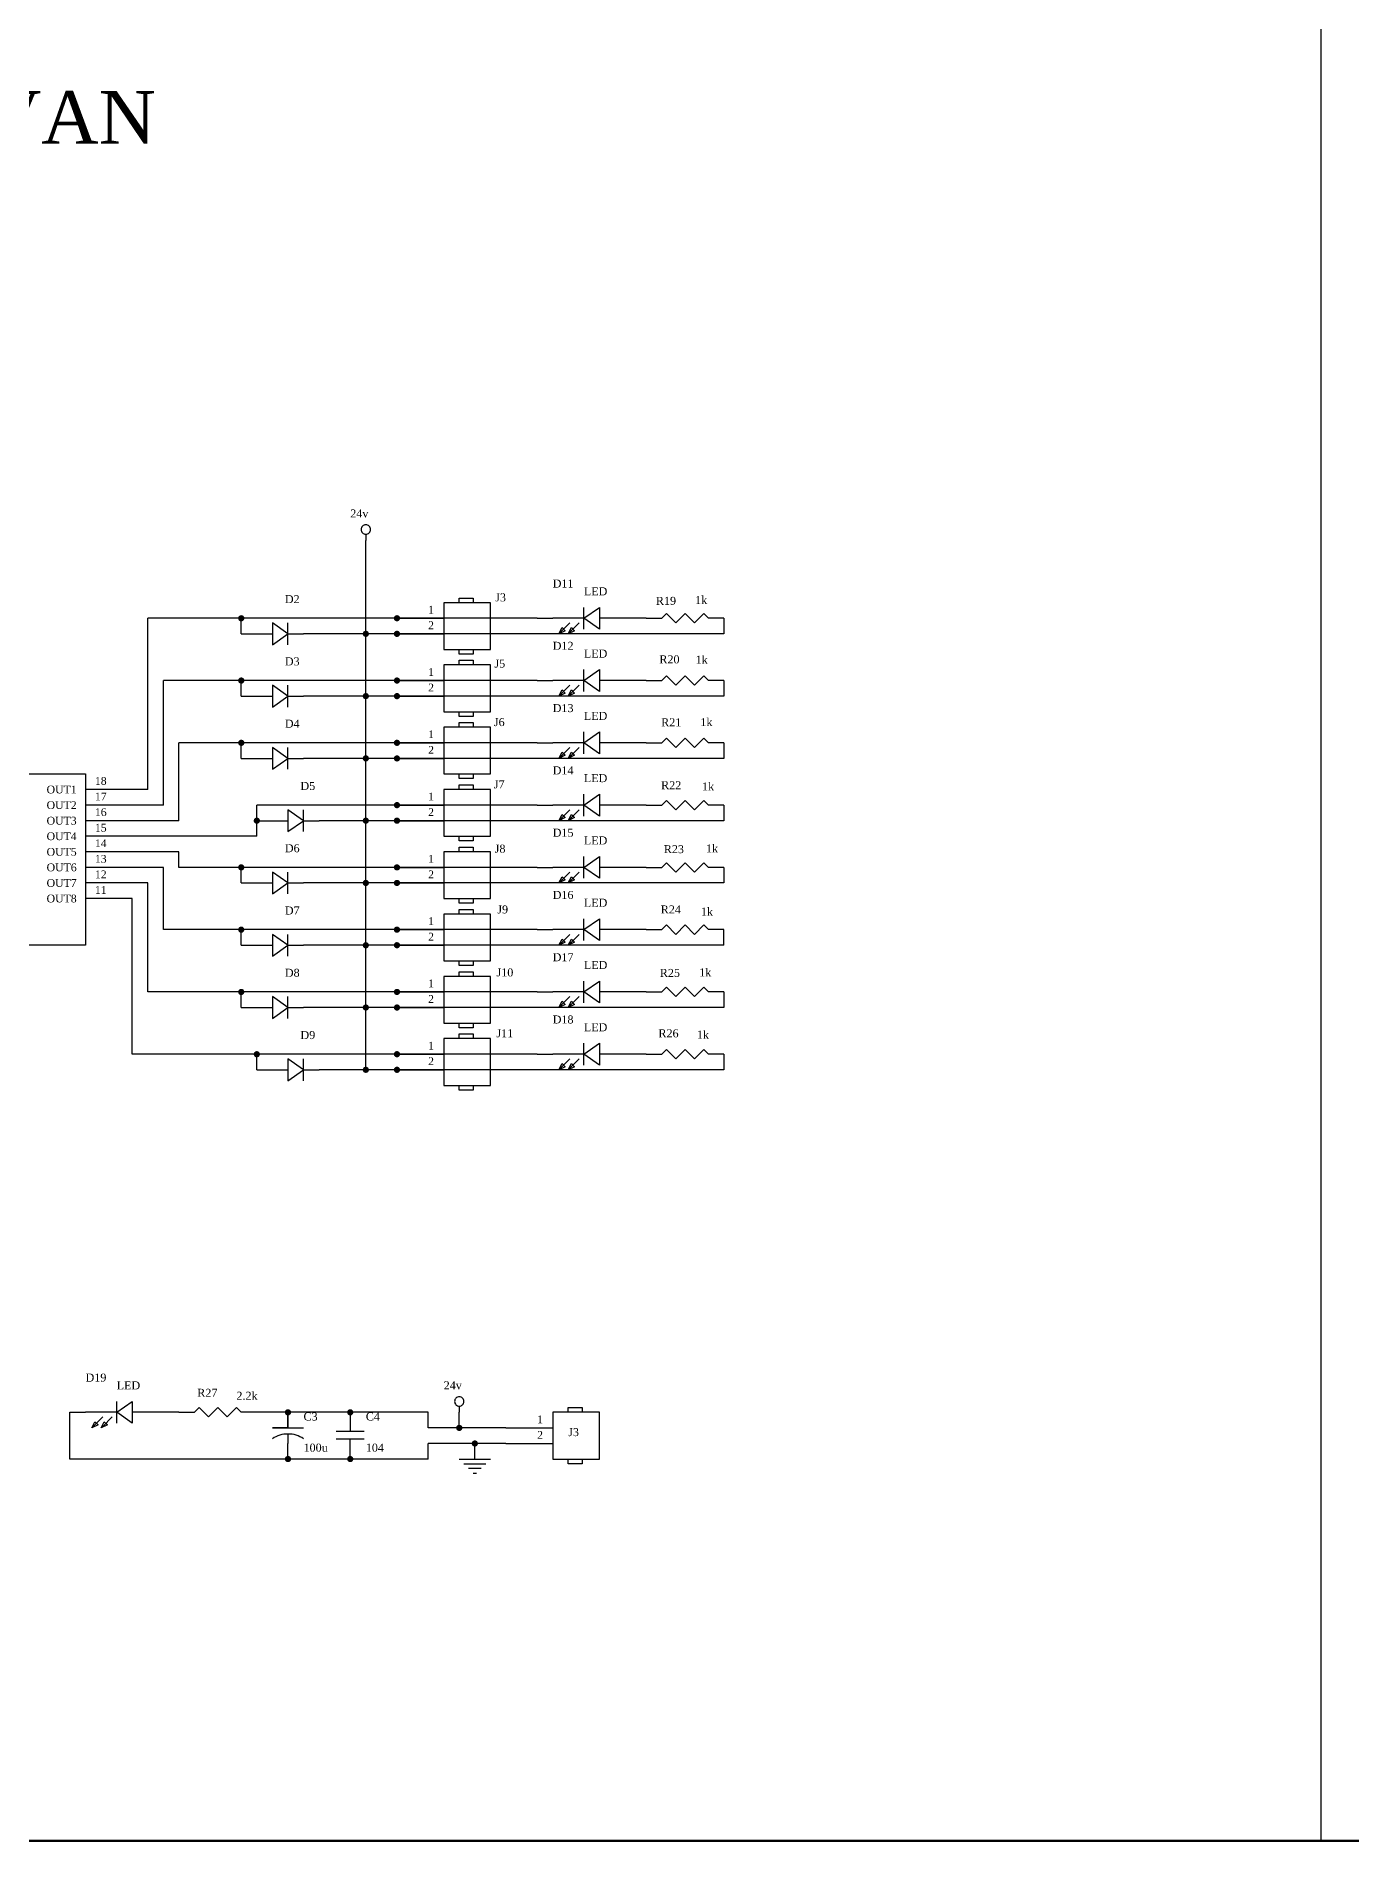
# Model space of a CAD drawing. Header units: millimetres. Extents: x -250 to 3947, y -1468 to 870.
# Drawn here: x 1365.7 to 1666.2, y -1466.3 to -1054.1 of the extents above; entities that cross this region are included whole.
import ezdxf

# ---------------------------------------------------------------- set-up
doc = ezdxf.new("R2010")
doc.units = ezdxf.units.MM
for name, color, linetype in [('DUONG BAO', 80, 'Continuous'), ('PARTS', 7, 'Continuous'), ('PARTTEXT', 7, 'Continuous'), ('WIRE', 7, 'Continuous')]:
    doc.layers.add(name, color=color, linetype=linetype)
doc.layers.add('net dam', color=7, linetype='Continuous', lineweight=35)
doc.styles.add('Manh', font='times_0.ttf')
doc.styles.get("Standard").update_dxf_attribs({"font": 'times_0.ttf'})

msp = doc.modelspace()

# ---------------------------------------------------------------- linework, layer by layer
at = {"lineweight": 30}
msp.add_line((1659.0699, -625.3459), (1659.0699, -1466.3459), dxfattribs=at)
at = {"layer": 'net dam', "color": 7, "lineweight": 60}
msp.add_lwpolyline([(1064.5699, -1466.3459), (1064.5699, -625.3459), (2253.5699, -625.3459), (2253.5699, -1466.3459), (1064.5699, -1466.3459)], close=True, dxfattribs=at)
at = {"layer": 'PARTS'}
for p, q in [((1448.1223, -1187.1066), (1458.7903, -1187.1066)), ((1480.1263, -1187.1066), (1483.6823, -1187.1066)), ((1501.4623, -1187.1066), (1497.9063, -1187.1066)), ((1505.0183, -1187.1066), (1508.5743, -1187.1066)), ((1522.7983, -1187.1066), (1519.2423, -1187.1066)), ((1412.5623, -1190.6626), (1416.1183, -1190.6626)), ((1430.3423, -1190.6626), (1426.7863, -1190.6626)), ((1448.1223, -1190.6626), (1458.7903, -1190.6626)), ((1448.1223, -1201.3306), (1458.7903, -1201.3306)), ((1480.1263, -1201.3306), (1483.6823, -1201.3306)), ((1501.4623, -1201.3306), (1497.9063, -1201.3306)), ((1505.0183, -1201.3306), (1508.5743, -1201.3306)), ((1522.7983, -1201.3306), (1519.2423, -1201.3306)), ((1412.5623, -1204.8866), (1416.1183, -1204.8866)), ((1430.3423, -1204.8866), (1426.7863, -1204.8866)), ((1448.1223, -1204.8866), (1458.7903, -1204.8866)), ((1448.1223, -1215.5546), (1458.7903, -1215.5546)), ((1480.1263, -1215.5546), (1483.6823, -1215.5546)), ((1501.4623, -1215.5546), (1497.9063, -1215.5546)), ((1505.0183, -1215.5546), (1508.5743, -1215.5546)), ((1522.7983, -1215.5546), (1519.2423, -1215.5546)), ((1412.5623, -1219.1106), (1416.1183, -1219.1106)), ((1430.3423, -1219.1106), (1426.7863, -1219.1106)), ((1448.1223, -1219.1106), (1458.7903, -1219.1106)), ((1387.6703, -1226.2226), (1377.0023, -1226.2226)), ((1387.6703, -1229.7786), (1377.0023, -1229.7786)), ((1448.1223, -1229.7786), (1458.7903, -1229.7786)), ((1480.1263, -1229.7786), (1483.6823, -1229.7786)), ((1501.4623, -1229.7786), (1497.9063, -1229.7786)), ((1505.0183, -1229.7786), (1508.5743, -1229.7786)), ((1522.7983, -1229.7786), (1519.2423, -1229.7786)), ((1387.6703, -1233.3346), (1377.0023, -1233.3346)), ((1416.1183, -1233.3346), (1419.6743, -1233.3346)), ((1433.8983, -1233.3346), (1430.3423, -1233.3346)), ((1448.1223, -1233.3346), (1458.7903, -1233.3346)), ((1387.6703, -1236.8906), (1377.0023, -1236.8906)), ((1387.6703, -1240.4466), (1377.0023, -1240.4466)), ((1387.6703, -1244.0026), (1377.0023, -1244.0026)), ((1448.1223, -1244.0026), (1458.7903, -1244.0026)), ((1480.1263, -1244.0026), (1483.6823, -1244.0026)), ((1501.4623, -1244.0026), (1497.9063, -1244.0026)), ((1505.0183, -1244.0026), (1508.5743, -1244.0026)), ((1522.7983, -1244.0026), (1519.2423, -1244.0026)), ((1387.6703, -1247.5586), (1377.0023, -1247.5586)), ((1412.5623, -1247.5586), (1416.1183, -1247.5586)), ((1430.3423, -1247.5586), (1426.7863, -1247.5586)), ((1448.1223, -1247.5586), (1458.7903, -1247.5586)), ((1387.6703, -1251.1146), (1377.0023, -1251.1146)), ((1448.1223, -1258.2266), (1458.7903, -1258.2266)), ((1480.1263, -1258.2266), (1483.6823, -1258.2266)), ((1501.4623, -1258.2266), (1497.9063, -1258.2266)), ((1505.0183, -1258.2266), (1508.5743, -1258.2266)), ((1522.7983, -1258.2266), (1519.2423, -1258.2266)), ((1412.5623, -1261.7826), (1416.1183, -1261.7826)), ((1430.3423, -1261.7826), (1426.7863, -1261.7826)), ((1448.1223, -1261.7826), (1458.7903, -1261.7826)), ((1448.1223, -1272.4506), (1458.7903, -1272.4506)), ((1480.1263, -1272.4506), (1483.6823, -1272.4506)), ((1501.4623, -1272.4506), (1497.9063, -1272.4506)), ((1505.0183, -1272.4506), (1508.5743, -1272.4506)), ((1522.7983, -1272.4506), (1519.2423, -1272.4506)), ((1412.5623, -1276.0066), (1416.1183, -1276.0066)), ((1430.3423, -1276.0066), (1426.7863, -1276.0066)), ((1448.1223, -1276.0066), (1458.7903, -1276.0066)), ((1448.1223, -1286.6746), (1458.7903, -1286.6746)), ((1480.1263, -1286.6746), (1483.6823, -1286.6746)), ((1501.4623, -1286.6746), (1497.9063, -1286.6746)), ((1505.0183, -1286.6746), (1508.5743, -1286.6746)), ((1522.7983, -1286.6746), (1519.2423, -1286.6746)), ((1416.1183, -1290.2306), (1419.6743, -1290.2306)), ((1433.8983, -1290.2306), (1430.3423, -1290.2306)), ((1448.1223, -1290.2306), (1458.7903, -1290.2306)), ((1373.4463, -1368.4626), (1377.0023, -1368.4626)), ((1394.7823, -1368.4626), (1391.2263, -1368.4626)), ((1398.3383, -1368.4626), (1401.8943, -1368.4626)), ((1416.1183, -1368.4626), (1412.5623, -1368.4626)), ((1423.2303, -1368.4626), (1423.2303, -1372.0186)), ((1437.4543, -1368.4626), (1437.4543, -1372.0186)), ((1473.0143, -1372.0186), (1483.6823, -1372.0186)), ((1423.2303, -1379.1306), (1423.2303, -1375.5746)), ((1437.4543, -1379.1306), (1437.4543, -1375.5746)), ((1473.0143, -1375.5746), (1483.6823, -1375.5746))]:
    msp.add_line(p, q, dxfattribs=at)
for points in [[(1442.0771, -1166.8374, 0.0985), (1441.9959, -1166.4292, 0.0985), (1441.7647, -1166.0831, 0.0985), (1441.4186, -1165.8518, 0.0985), (1441.0103, -1165.7706, 0.0985), (1440.6021, -1165.8518, 0.0985), (1440.256, -1166.0831, 0.0985), (1440.0247, -1166.4292, 0.0985), (1439.9435, -1166.8374, 0.0985), (1440.0247, -1167.2457, 0.0985), (1440.256, -1167.5918, 0.0985), (1440.6021, -1167.823, 0.0985), (1441.0103, -1167.9042, 0.0985), (1441.4186, -1167.823, 0.0985), (1441.7647, -1167.5918, 0.0985), (1441.9959, -1167.2457, 0.0985)], [(1463.4131, -1365.9734, 0.0985), (1463.3319, -1365.5652, 0.0985), (1463.1007, -1365.2191, 0.0985), (1462.7546, -1364.9878, 0.0985), (1462.3463, -1364.9066, 0.0985), (1461.9381, -1364.9878, 0.0985), (1461.592, -1365.2191, 0.0985), (1461.3607, -1365.5652, 0.0985), (1461.2795, -1365.9734, 0.0985), (1461.3607, -1366.3817, 0.0985), (1461.592, -1366.7278, 0.0985), (1461.9381, -1366.959, 0.0985), (1462.3463, -1367.0402, 0.0985), (1462.7546, -1366.959, 0.0985), (1463.1007, -1366.7278, 0.0985), (1463.3319, -1366.3817, 0.0985)]]:
    msp.add_lwpolyline(points, format="xyb", close=True, dxfattribs=at)
for points in [[(1441.0103, -1167.9042), (1441.0103, -1169.3266)], [(1462.3463, -1183.5506), (1462.3463, -1183.5506), (1462.3463, -1182.4838), (1465.5467, -1182.4838), (1465.5467, -1183.5506)], [(1490.7943, -1187.1066), (1483.6823, -1187.1066)], [(1490.7943, -1189.5958), (1490.7943, -1184.6174)], [(1497.9063, -1187.1066), (1494.3503, -1187.1066)], [(1508.5743, -1187.1066), (1509.6411, -1186.0398)], [(1509.6411, -1186.0398), (1511.7747, -1188.1734)], [(1511.7747, -1188.1734), (1513.9083, -1186.0398)], [(1513.9083, -1186.0398), (1516.0419, -1188.1734)], [(1516.0419, -1188.1734), (1518.1755, -1186.0398)], [(1518.1755, -1186.0398), (1519.2423, -1187.1066)], [(1416.1183, -1190.6626), (1419.6743, -1190.6626)], [(1423.2303, -1193.1518), (1423.2303, -1188.1734)], [(1423.2303, -1190.6626), (1426.7863, -1190.6626)], [(1485.4603, -1190.307), (1487.5939, -1188.1734)], [(1487.5939, -1190.307), (1489.7275, -1188.1734)], [(1465.5467, -1194.2186), (1465.5467, -1194.2186), (1465.5467, -1195.2854), (1462.3463, -1195.2854), (1462.3463, -1194.2186)], [(1462.3463, -1197.7746), (1462.3463, -1197.7746), (1462.3463, -1196.7078), (1465.5467, -1196.7078), (1465.5467, -1197.7746)], [(1490.7943, -1203.8198), (1490.7943, -1198.8414)], [(1423.2303, -1207.3758), (1423.2303, -1202.3974)], [(1490.7943, -1201.3306), (1483.6823, -1201.3306)], [(1485.4603, -1204.531), (1487.5939, -1202.3974)], [(1487.5939, -1204.531), (1489.7275, -1202.3974)], [(1497.9063, -1201.3306), (1494.3503, -1201.3306)], [(1508.5743, -1201.3306), (1509.6411, -1200.2638)], [(1509.6411, -1200.2638), (1511.7747, -1202.3974)], [(1511.7747, -1202.3974), (1513.9083, -1200.2638)], [(1513.9083, -1200.2638), (1516.0419, -1202.3974)], [(1516.0419, -1202.3974), (1518.1755, -1200.2638)], [(1518.1755, -1200.2638), (1519.2423, -1201.3306)], [(1416.1183, -1204.8866), (1419.6743, -1204.8866)], [(1423.2303, -1204.8866), (1426.7863, -1204.8866)], [(1465.5467, -1208.4426), (1465.5467, -1208.4426), (1465.5467, -1209.5094), (1462.3463, -1209.5094), (1462.3463, -1208.4426)], [(1462.3463, -1211.9986), (1462.3463, -1211.9986), (1462.3463, -1210.9318), (1465.5467, -1210.9318), (1465.5467, -1211.9986)], [(1490.7943, -1215.5546), (1483.6823, -1215.5546)], [(1490.7943, -1218.0438), (1490.7943, -1213.0654)], [(1497.9063, -1215.5546), (1494.3503, -1215.5546)], [(1508.5743, -1215.5546), (1509.6411, -1214.4878)], [(1509.6411, -1214.4878), (1511.7747, -1216.6214)], [(1511.7747, -1216.6214), (1513.9083, -1214.4878)], [(1513.9083, -1214.4878), (1516.0419, -1216.6214)], [(1516.0419, -1216.6214), (1518.1755, -1214.4878)], [(1518.1755, -1214.4878), (1519.2423, -1215.5546)], [(1416.1183, -1219.1106), (1419.6743, -1219.1106)], [(1423.2303, -1221.5998), (1423.2303, -1216.6214)], [(1423.2303, -1219.1106), (1426.7863, -1219.1106)], [(1485.4603, -1218.755), (1487.5939, -1216.6214)], [(1487.5939, -1218.755), (1489.7275, -1216.6214)], [(1465.5467, -1222.6666), (1465.5467, -1222.6666), (1465.5467, -1223.7334), (1462.3463, -1223.7334), (1462.3463, -1222.6666)], [(1462.3463, -1226.2226), (1462.3463, -1226.2226), (1462.3463, -1225.1558), (1465.5467, -1225.1558), (1465.5467, -1226.2226)], [(1490.7943, -1232.2678), (1490.7943, -1227.2894)], [(1426.7863, -1235.8238), (1426.7863, -1230.8454)], [(1490.7943, -1229.7786), (1483.6823, -1229.7786)], [(1485.4603, -1232.979), (1487.5939, -1230.8454)], [(1487.5939, -1232.979), (1489.7275, -1230.8454)], [(1497.9063, -1229.7786), (1494.3503, -1229.7786)], [(1508.5743, -1229.7786), (1509.6411, -1228.7118)], [(1509.6411, -1228.7118), (1511.7747, -1230.8454)], [(1511.7747, -1230.8454), (1513.9083, -1228.7118)], [(1513.9083, -1228.7118), (1516.0419, -1230.8454)], [(1516.0419, -1230.8454), (1518.1755, -1228.7118)], [(1518.1755, -1228.7118), (1519.2423, -1229.7786)], [(1419.6743, -1233.3346), (1423.2303, -1233.3346)], [(1426.7863, -1233.3346), (1430.3423, -1233.3346)], [(1465.5467, -1236.8906), (1465.5467, -1236.8906), (1465.5467, -1237.9574), (1462.3463, -1237.9574), (1462.3463, -1236.8906)], [(1462.3463, -1240.4466), (1462.3463, -1240.4466), (1462.3463, -1239.3798), (1465.5467, -1239.3798), (1465.5467, -1240.4466)], [(1490.7943, -1244.0026), (1483.6823, -1244.0026)], [(1490.7943, -1246.4918), (1490.7943, -1241.5134)], [(1497.9063, -1244.0026), (1494.3503, -1244.0026)], [(1508.5743, -1244.0026), (1509.6411, -1242.9358)], [(1509.6411, -1242.9358), (1511.7747, -1245.0694)], [(1511.7747, -1245.0694), (1513.9083, -1242.9358)], [(1513.9083, -1242.9358), (1516.0419, -1245.0694)], [(1516.0419, -1245.0694), (1518.1755, -1242.9358)], [(1518.1755, -1242.9358), (1519.2423, -1244.0026)], [(1416.1183, -1247.5586), (1419.6743, -1247.5586)], [(1423.2303, -1250.0478), (1423.2303, -1245.0694)], [(1423.2303, -1247.5586), (1426.7863, -1247.5586)], [(1485.4603, -1247.203), (1487.5939, -1245.0694)], [(1487.5939, -1247.203), (1489.7275, -1245.0694)], [(1465.5467, -1251.1146), (1465.5467, -1251.1146), (1465.5467, -1252.1814), (1462.3463, -1252.1814), (1462.3463, -1251.1146)], [(1462.3463, -1254.6706), (1462.3463, -1254.6706), (1462.3463, -1253.6038), (1465.5467, -1253.6038), (1465.5467, -1254.6706)], [(1490.7943, -1260.7158), (1490.7943, -1255.7374)], [(1508.5743, -1258.2266), (1509.6411, -1257.1598)], [(1509.6411, -1257.1598), (1511.7747, -1259.2934)], [(1511.7747, -1259.2934), (1513.9083, -1257.1598)], [(1513.9083, -1257.1598), (1516.0419, -1259.2934)], [(1516.0419, -1259.2934), (1518.1755, -1257.1598)], [(1518.1755, -1257.1598), (1519.2423, -1258.2266)], [(1423.2303, -1264.2718), (1423.2303, -1259.2934)], [(1490.7943, -1258.2266), (1483.6823, -1258.2266)], [(1485.4603, -1261.427), (1487.5939, -1259.2934)], [(1487.5939, -1261.427), (1489.7275, -1259.2934)], [(1497.9063, -1258.2266), (1494.3503, -1258.2266)], [(1416.1183, -1261.7826), (1419.6743, -1261.7826)], [(1423.2303, -1261.7826), (1426.7863, -1261.7826)], [(1465.5467, -1265.3386), (1465.5467, -1265.3386), (1465.5467, -1266.4054), (1462.3463, -1266.4054), (1462.3463, -1265.3386)], [(1462.3463, -1268.8946), (1462.3463, -1268.8946), (1462.3463, -1267.8278), (1465.5467, -1267.8278), (1465.5467, -1268.8946)], [(1423.2303, -1278.4958), (1423.2303, -1273.5174)], [(1490.7943, -1272.4506), (1483.6823, -1272.4506)], [(1485.4603, -1275.651), (1487.5939, -1273.5174)], [(1487.5939, -1275.651), (1489.7275, -1273.5174)], [(1490.7943, -1274.9398), (1490.7943, -1269.9614)], [(1497.9063, -1272.4506), (1494.3503, -1272.4506)], [(1508.5743, -1272.4506), (1509.6411, -1271.3838)], [(1509.6411, -1271.3838), (1511.7747, -1273.5174)], [(1511.7747, -1273.5174), (1513.9083, -1271.3838)], [(1513.9083, -1271.3838), (1516.0419, -1273.5174)], [(1516.0419, -1273.5174), (1518.1755, -1271.3838)], [(1518.1755, -1271.3838), (1519.2423, -1272.4506)], [(1416.1183, -1276.0066), (1419.6743, -1276.0066)], [(1423.2303, -1276.0066), (1426.7863, -1276.0066)], [(1465.5467, -1279.5626), (1465.5467, -1279.5626), (1465.5467, -1280.6294), (1462.3463, -1280.6294), (1462.3463, -1279.5626)], [(1462.3463, -1283.1186), (1462.3463, -1283.1186), (1462.3463, -1282.0518), (1465.5467, -1282.0518), (1465.5467, -1283.1186)], [(1490.7943, -1289.1638), (1490.7943, -1284.1854)], [(1508.5743, -1286.6746), (1509.6411, -1285.6078)], [(1509.6411, -1285.6078), (1511.7747, -1287.7414)], [(1511.7747, -1287.7414), (1513.9083, -1285.6078)], [(1513.9083, -1285.6078), (1516.0419, -1287.7414)], [(1516.0419, -1287.7414), (1518.1755, -1285.6078)], [(1518.1755, -1285.6078), (1519.2423, -1286.6746)], [(1426.7863, -1292.7198), (1426.7863, -1287.7414)], [(1490.7943, -1286.6746), (1483.6823, -1286.6746)], [(1485.4603, -1289.875), (1487.5939, -1287.7414)], [(1487.5939, -1289.875), (1489.7275, -1287.7414)], [(1497.9063, -1286.6746), (1494.3503, -1286.6746)], [(1419.6743, -1290.2306), (1423.2303, -1290.2306)], [(1426.7863, -1290.2306), (1430.3423, -1290.2306)], [(1465.5467, -1293.7866), (1465.5467, -1293.7866), (1465.5467, -1294.8534), (1462.3463, -1294.8534), (1462.3463, -1293.7866)], [(1384.1143, -1368.4626), (1377.0023, -1368.4626)], [(1384.1143, -1370.9518), (1384.1143, -1365.9734)], [(1391.2263, -1368.4626), (1387.6703, -1368.4626)], [(1401.8943, -1368.4626), (1402.9611, -1367.3958)], [(1402.9611, -1367.3958), (1405.0947, -1369.5294)], [(1405.0947, -1369.5294), (1407.2283, -1367.3958)], [(1407.2283, -1367.3958), (1409.3619, -1369.5294)], [(1409.3619, -1369.5294), (1411.4955, -1367.3958)], [(1411.4955, -1367.3958), (1412.5623, -1368.4626)], [(1462.3463, -1367.0402), (1462.3463, -1368.4626)], [(1487.2383, -1368.4626), (1487.2383, -1368.4626), (1487.2383, -1367.3958), (1490.4387, -1367.3958), (1490.4387, -1368.4626)], [(1378.7803, -1371.663), (1380.9139, -1369.5294)], [(1380.9139, -1371.663), (1383.0475, -1369.5294)], [(1419.6743, -1372.0186), (1426.7863, -1372.0186)], [(1437.4543, -1372.0186), (1437.4543, -1372.7298)], [(1423.2303, -1373.441), (1423.2303, -1375.5746)], [(1434.2539, -1372.7298), (1440.6547, -1372.7298)], [(1434.2539, -1374.5078), (1440.6547, -1374.5078)], [(1437.4543, -1375.5746), (1437.4543, -1374.5078)], [(1462.3463, -1379.1306), (1469.4583, -1379.1306)], [(1463.4131, -1380.1974), (1468.3915, -1380.1974)], [(1490.4387, -1379.1306), (1490.4387, -1379.1306), (1490.4387, -1380.1974), (1487.2383, -1380.1974), (1487.2383, -1379.1306)], [(1467.3247, -1381.2642), (1464.4799, -1381.2642)], [(1465.5467, -1382.331), (1466.2579, -1382.331)]]:
    msp.add_lwpolyline(points, dxfattribs=at)
for points in [[(1469.4583, -1183.5506), (1458.7903, -1183.5506), (1458.7903, -1194.2186), (1469.4583, -1194.2186)], [(1490.7943, -1187.1066), (1490.7943, -1187.1066), (1494.3503, -1184.6174), (1494.3503, -1189.5958), (1490.7943, -1187.1066)], [(1423.2303, -1190.6626), (1423.2303, -1190.6626), (1419.6743, -1188.1734), (1419.6743, -1193.1518), (1423.2303, -1190.6626)], [(1486.5271, -1189.9514), (1486.5271, -1189.9514), (1485.1047, -1190.6626), (1485.8159, -1189.2402), (1486.5271, -1189.9514)], [(1488.6607, -1189.9514), (1488.6607, -1189.9514), (1487.2383, -1190.6626), (1487.9495, -1189.2402), (1488.6607, -1189.9514)], [(1469.4583, -1197.7746), (1458.7903, -1197.7746), (1458.7903, -1208.4426), (1469.4583, -1208.4426)], [(1490.7943, -1201.3306), (1490.7943, -1201.3306), (1494.3503, -1198.8414), (1494.3503, -1203.8198), (1490.7943, -1201.3306)], [(1423.2303, -1204.8866), (1423.2303, -1204.8866), (1419.6743, -1202.3974), (1419.6743, -1207.3758), (1423.2303, -1204.8866)], [(1486.5271, -1204.1754), (1486.5271, -1204.1754), (1485.1047, -1204.8866), (1485.8159, -1203.4642), (1486.5271, -1204.1754)], [(1488.6607, -1204.1754), (1488.6607, -1204.1754), (1487.2383, -1204.8866), (1487.9495, -1203.4642), (1488.6607, -1204.1754)], [(1469.4583, -1211.9986), (1458.7903, -1211.9986), (1458.7903, -1222.6666), (1469.4583, -1222.6666)], [(1490.7943, -1215.5546), (1490.7943, -1215.5546), (1494.3503, -1213.0654), (1494.3503, -1218.0438), (1490.7943, -1215.5546)], [(1423.2303, -1219.1106), (1423.2303, -1219.1106), (1419.6743, -1216.6214), (1419.6743, -1221.5998), (1423.2303, -1219.1106)], [(1486.5271, -1218.3994), (1486.5271, -1218.3994), (1485.1047, -1219.1106), (1485.8159, -1217.6882), (1486.5271, -1218.3994)], [(1488.6607, -1218.3994), (1488.6607, -1218.3994), (1487.2383, -1219.1106), (1487.9495, -1217.6882), (1488.6607, -1218.3994)], [(1352.1103, -1222.6666), (1377.0023, -1222.6666), (1377.0023, -1261.7826), (1352.1103, -1261.7826)], [(1469.4583, -1226.2226), (1458.7903, -1226.2226), (1458.7903, -1236.8906), (1469.4583, -1236.8906)], [(1490.7943, -1229.7786), (1490.7943, -1229.7786), (1494.3503, -1227.2894), (1494.3503, -1232.2678), (1490.7943, -1229.7786)], [(1426.7863, -1233.3346), (1426.7863, -1233.3346), (1423.2303, -1230.8454), (1423.2303, -1235.8238), (1426.7863, -1233.3346)], [(1486.5271, -1232.6234), (1486.5271, -1232.6234), (1485.1047, -1233.3346), (1485.8159, -1231.9122), (1486.5271, -1232.6234)], [(1488.6607, -1232.6234), (1488.6607, -1232.6234), (1487.2383, -1233.3346), (1487.9495, -1231.9122), (1488.6607, -1232.6234)], [(1469.4583, -1240.4466), (1458.7903, -1240.4466), (1458.7903, -1251.1146), (1469.4583, -1251.1146)], [(1490.7943, -1244.0026), (1490.7943, -1244.0026), (1494.3503, -1241.5134), (1494.3503, -1246.4918), (1490.7943, -1244.0026)], [(1423.2303, -1247.5586), (1423.2303, -1247.5586), (1419.6743, -1245.0694), (1419.6743, -1250.0478), (1423.2303, -1247.5586)], [(1486.5271, -1246.8474), (1486.5271, -1246.8474), (1485.1047, -1247.5586), (1485.8159, -1246.1362), (1486.5271, -1246.8474)], [(1488.6607, -1246.8474), (1488.6607, -1246.8474), (1487.2383, -1247.5586), (1487.9495, -1246.1362), (1488.6607, -1246.8474)], [(1469.4583, -1254.6706), (1458.7903, -1254.6706), (1458.7903, -1265.3386), (1469.4583, -1265.3386)], [(1490.7943, -1258.2266), (1490.7943, -1258.2266), (1494.3503, -1255.7374), (1494.3503, -1260.7158), (1490.7943, -1258.2266)], [(1423.2303, -1261.7826), (1423.2303, -1261.7826), (1419.6743, -1259.2934), (1419.6743, -1264.2718), (1423.2303, -1261.7826)], [(1486.5271, -1261.0714), (1486.5271, -1261.0714), (1485.1047, -1261.7826), (1485.8159, -1260.3602), (1486.5271, -1261.0714)], [(1488.6607, -1261.0714), (1488.6607, -1261.0714), (1487.2383, -1261.7826), (1487.9495, -1260.3602), (1488.6607, -1261.0714)], [(1469.4583, -1268.8946), (1458.7903, -1268.8946), (1458.7903, -1279.5626), (1469.4583, -1279.5626)], [(1423.2303, -1276.0066), (1423.2303, -1276.0066), (1419.6743, -1273.5174), (1419.6743, -1278.4958), (1423.2303, -1276.0066)], [(1490.7943, -1272.4506), (1490.7943, -1272.4506), (1494.3503, -1269.9614), (1494.3503, -1274.9398), (1490.7943, -1272.4506)], [(1486.5271, -1275.2954), (1486.5271, -1275.2954), (1485.1047, -1276.0066), (1485.8159, -1274.5842), (1486.5271, -1275.2954)], [(1488.6607, -1275.2954), (1488.6607, -1275.2954), (1487.2383, -1276.0066), (1487.9495, -1274.5842), (1488.6607, -1275.2954)], [(1469.4583, -1283.1186), (1458.7903, -1283.1186), (1458.7903, -1293.7866), (1469.4583, -1293.7866)], [(1490.7943, -1286.6746), (1490.7943, -1286.6746), (1494.3503, -1284.1854), (1494.3503, -1289.1638), (1490.7943, -1286.6746)], [(1426.7863, -1290.2306), (1426.7863, -1290.2306), (1423.2303, -1287.7414), (1423.2303, -1292.7198), (1426.7863, -1290.2306)], [(1486.5271, -1289.5194), (1486.5271, -1289.5194), (1485.1047, -1290.2306), (1485.8159, -1288.8082), (1486.5271, -1289.5194)], [(1488.6607, -1289.5194), (1488.6607, -1289.5194), (1487.2383, -1290.2306), (1487.9495, -1288.8082), (1488.6607, -1289.5194)], [(1384.1143, -1368.4626), (1384.1143, -1368.4626), (1387.6703, -1365.9734), (1387.6703, -1370.9518), (1384.1143, -1368.4626)], [(1494.3503, -1368.4626), (1483.6823, -1368.4626), (1483.6823, -1379.1306), (1494.3503, -1379.1306)], [(1379.8471, -1371.3074), (1379.8471, -1371.3074), (1378.4247, -1372.0186), (1379.1359, -1370.5962), (1379.8471, -1371.3074)], [(1381.9807, -1371.3074), (1381.9807, -1371.3074), (1380.5583, -1372.0186), (1381.2695, -1370.5962), (1381.9807, -1371.3074)]]:
    msp.add_lwpolyline(points, close=True, dxfattribs=at)
for points in [[(1423.2303, -1373.441, 0.1654), (1419.6743, -1374.5078)], [(1426.7863, -1374.5078, 0.1654), (1423.2303, -1373.441)]]:
    msp.add_lwpolyline(points, format="xyb", dxfattribs=at)
at = {"layer": 'WIRE'}
for points in [[(1441.0103, -1190.6626), (1441.0103, -1169.3266)], [(1391.2263, -1226.2226), (1391.2263, -1187.1066)], [(1412.5623, -1187.1066), (1391.2263, -1187.1066)], [(1448.1223, -1187.1066), (1412.5623, -1187.1066)], [(1412.5623, -1190.6626), (1412.5623, -1187.1066)], [(1480.1263, -1187.1066), (1448.1223, -1187.1066)], [(1505.0183, -1187.1066), (1501.4623, -1187.1066)], [(1522.7983, -1187.1066), (1522.7983, -1190.6626)], [(1441.0103, -1190.6626), (1430.3423, -1190.6626)], [(1448.1223, -1190.6626), (1441.0103, -1190.6626)], [(1441.0103, -1204.8866), (1441.0103, -1190.6626)], [(1522.7983, -1190.6626), (1448.1223, -1190.6626)], [(1394.7823, -1229.7786), (1394.7823, -1201.3306)], [(1412.5623, -1201.3306), (1394.7823, -1201.3306)], [(1448.1223, -1201.3306), (1412.5623, -1201.3306)], [(1412.5623, -1204.8866), (1412.5623, -1201.3306)], [(1480.1263, -1201.3306), (1448.1223, -1201.3306)], [(1505.0183, -1201.3306), (1501.4623, -1201.3306)], [(1522.7983, -1201.3306), (1522.7983, -1204.8866)], [(1441.0103, -1204.8866), (1430.3423, -1204.8866)], [(1448.1223, -1204.8866), (1441.0103, -1204.8866)], [(1441.0103, -1219.1106), (1441.0103, -1204.8866)], [(1522.7983, -1204.8866), (1448.1223, -1204.8866)], [(1398.3383, -1233.3346), (1398.3383, -1215.5546)], [(1412.5623, -1215.5546), (1398.3383, -1215.5546)], [(1448.1223, -1215.5546), (1412.5623, -1215.5546)], [(1412.5623, -1219.1106), (1412.5623, -1215.5546)], [(1480.1263, -1215.5546), (1448.1223, -1215.5546)], [(1505.0183, -1215.5546), (1501.4623, -1215.5546)], [(1522.7983, -1215.5546), (1522.7983, -1219.1106)], [(1441.0103, -1219.1106), (1430.3423, -1219.1106)], [(1448.1223, -1219.1106), (1441.0103, -1219.1106)], [(1441.0103, -1233.3346), (1441.0103, -1219.1106)], [(1522.7983, -1219.1106), (1448.1223, -1219.1106)], [(1391.2263, -1226.2226), (1387.6703, -1226.2226)], [(1394.7823, -1229.7786), (1387.6703, -1229.7786)], [(1448.1223, -1229.7786), (1416.1183, -1229.7786)], [(1416.1183, -1233.3346), (1416.1183, -1229.7786)], [(1480.1263, -1229.7786), (1448.1223, -1229.7786)], [(1505.0183, -1229.7786), (1501.4623, -1229.7786)], [(1522.7983, -1229.7786), (1522.7983, -1233.3346)], [(1398.3383, -1233.3346), (1387.6703, -1233.3346)], [(1416.1183, -1236.8906), (1416.1183, -1233.3346)], [(1441.0103, -1233.3346), (1433.8983, -1233.3346)], [(1448.1223, -1233.3346), (1441.0103, -1233.3346)], [(1441.0103, -1247.5586), (1441.0103, -1233.3346)], [(1522.7983, -1233.3346), (1448.1223, -1233.3346)], [(1416.1183, -1236.8906), (1387.6703, -1236.8906)], [(1398.3383, -1240.4466), (1387.6703, -1240.4466)], [(1398.3383, -1244.0026), (1398.3383, -1240.4466)], [(1394.7823, -1244.0026), (1387.6703, -1244.0026)], [(1394.7823, -1258.2266), (1394.7823, -1244.0026)], [(1412.5623, -1244.0026), (1398.3383, -1244.0026)], [(1448.1223, -1244.0026), (1412.5623, -1244.0026)], [(1412.5623, -1247.5586), (1412.5623, -1244.0026)], [(1480.1263, -1244.0026), (1448.1223, -1244.0026)], [(1505.0183, -1244.0026), (1501.4623, -1244.0026)], [(1522.7983, -1244.0026), (1522.7983, -1247.5586)], [(1391.2263, -1247.5586), (1387.6703, -1247.5586)], [(1391.2263, -1272.4506), (1391.2263, -1247.5586)], [(1441.0103, -1247.5586), (1430.3423, -1247.5586)], [(1441.0103, -1261.7826), (1441.0103, -1247.5586)], [(1448.1223, -1247.5586), (1441.0103, -1247.5586)], [(1522.7983, -1247.5586), (1448.1223, -1247.5586)], [(1387.6703, -1286.6746), (1387.6703, -1251.1146)], [(1412.5623, -1258.2266), (1394.7823, -1258.2266)], [(1412.5623, -1261.7826), (1412.5623, -1258.2266)], [(1448.1223, -1258.2266), (1412.5623, -1258.2266)], [(1480.1263, -1258.2266), (1448.1223, -1258.2266)], [(1505.0183, -1258.2266), (1501.4623, -1258.2266)], [(1522.7983, -1261.7826), (1522.7983, -1258.2266)], [(1441.0103, -1261.7826), (1430.3423, -1261.7826)], [(1441.0103, -1276.0066), (1441.0103, -1261.7826)], [(1448.1223, -1261.7826), (1441.0103, -1261.7826)], [(1522.7983, -1261.7826), (1448.1223, -1261.7826)], [(1412.5623, -1272.4506), (1391.2263, -1272.4506)], [(1448.1223, -1272.4506), (1412.5623, -1272.4506)], [(1412.5623, -1276.0066), (1412.5623, -1272.4506)], [(1480.1263, -1272.4506), (1448.1223, -1272.4506)], [(1505.0183, -1272.4506), (1501.4623, -1272.4506)], [(1522.7983, -1272.4506), (1522.7983, -1276.0066)], [(1441.0103, -1276.0066), (1430.3423, -1276.0066)], [(1441.0103, -1290.2306), (1441.0103, -1276.0066)], [(1448.1223, -1276.0066), (1441.0103, -1276.0066)], [(1522.7983, -1276.0066), (1448.1223, -1276.0066)], [(1416.1183, -1286.6746), (1387.6703, -1286.6746)], [(1448.1223, -1286.6746), (1416.1183, -1286.6746)], [(1416.1183, -1290.2306), (1416.1183, -1286.6746)], [(1480.1263, -1286.6746), (1448.1223, -1286.6746)], [(1505.0183, -1286.6746), (1501.4623, -1286.6746)], [(1522.7983, -1286.6746), (1522.7983, -1290.2306)], [(1441.0103, -1290.2306), (1433.8983, -1290.2306)], [(1448.1223, -1290.2306), (1441.0103, -1290.2306)], [(1522.7983, -1290.2306), (1448.1223, -1290.2306)], [(1373.4463, -1379.1306), (1373.4463, -1368.4626)], [(1398.3383, -1368.4626), (1394.7823, -1368.4626)], [(1423.2303, -1368.4626), (1416.1183, -1368.4626)], [(1423.2303, -1372.0186), (1423.2303, -1368.4626)], [(1437.4543, -1368.4626), (1423.2303, -1368.4626)], [(1455.2343, -1368.4626), (1437.4543, -1368.4626)], [(1455.2343, -1372.0186), (1455.2343, -1368.4626)], [(1462.3463, -1372.0186), (1462.3463, -1368.4626)], [(1423.2303, -1372.0186), (1419.6743, -1372.0186)], [(1462.3463, -1372.0186), (1455.2343, -1372.0186)], [(1473.0143, -1372.0186), (1462.3463, -1372.0186)], [(1455.2343, -1379.1306), (1455.2343, -1375.5746)], [(1465.9023, -1375.5746), (1455.2343, -1375.5746)], [(1473.0143, -1375.5746), (1465.9023, -1375.5746)], [(1465.9023, -1379.1306), (1465.9023, -1375.5746)], [(1423.2303, -1379.1306), (1373.4463, -1379.1306)], [(1437.4543, -1379.1306), (1423.2303, -1379.1306)], [(1455.2343, -1379.1306), (1437.4543, -1379.1306)]]:
    msp.add_lwpolyline(points, dxfattribs=at)
at = {"layer": 'WIRE', "const_width": 0.7112}
for points in [[(1412.2067, -1187.1066, 1), (1412.9179, -1187.1066, 1)], [(1447.7667, -1187.1066, 1), (1448.4779, -1187.1066, 1)], [(1440.6547, -1190.6626, 1), (1441.3659, -1190.6626, 1)], [(1447.7667, -1190.6626, 1), (1448.4779, -1190.6626, 1)], [(1412.2067, -1201.3306, 1), (1412.9179, -1201.3306, 1)], [(1447.7667, -1201.3306, 1), (1448.4779, -1201.3306, 1)], [(1440.6547, -1204.8866, 1), (1441.3659, -1204.8866, 1)], [(1447.7667, -1204.8866, 1), (1448.4779, -1204.8866, 1)], [(1412.2067, -1215.5546, 1), (1412.9179, -1215.5546, 1)], [(1447.7667, -1215.5546, 1), (1448.4779, -1215.5546, 1)], [(1440.6547, -1219.1106, 1), (1441.3659, -1219.1106, 1)], [(1447.7667, -1219.1106, 1), (1448.4779, -1219.1106, 1)], [(1447.7667, -1229.7786, 1), (1448.4779, -1229.7786, 1)], [(1415.7627, -1233.3346, 1), (1416.4739, -1233.3346, 1)], [(1440.6547, -1233.3346, 1), (1441.3659, -1233.3346, 1)], [(1447.7667, -1233.3346, 1), (1448.4779, -1233.3346, 1)], [(1412.2067, -1244.0026, 1), (1412.9179, -1244.0026, 1)], [(1447.7667, -1244.0026, 1), (1448.4779, -1244.0026, 1)], [(1440.6547, -1247.5586, 1), (1441.3659, -1247.5586, 1)], [(1447.7667, -1247.5586, 1), (1448.4779, -1247.5586, 1)], [(1412.2067, -1258.2266, 1), (1412.9179, -1258.2266, 1)], [(1440.6547, -1261.7826, 1), (1441.3659, -1261.7826, 1)], [(1447.7667, -1258.2266, 1), (1448.4779, -1258.2266, 1)], [(1447.7667, -1261.7826, 1), (1448.4779, -1261.7826, 1)], [(1412.2067, -1272.4506, 1), (1412.9179, -1272.4506, 1)], [(1447.7667, -1272.4506, 1), (1448.4779, -1272.4506, 1)], [(1440.6547, -1276.0066, 1), (1441.3659, -1276.0066, 1)], [(1447.7667, -1276.0066, 1), (1448.4779, -1276.0066, 1)], [(1415.7627, -1286.6746, 1), (1416.4739, -1286.6746, 1)], [(1447.7667, -1286.6746, 1), (1448.4779, -1286.6746, 1)], [(1440.6547, -1290.2306, 1), (1441.3659, -1290.2306, 1)], [(1447.7667, -1290.2306, 1), (1448.4779, -1290.2306, 1)], [(1422.8747, -1368.4626, 1), (1423.5859, -1368.4626, 1)], [(1437.0987, -1368.4626, 1), (1437.8099, -1368.4626, 1)], [(1461.9907, -1372.0186, 1), (1462.7019, -1372.0186, 1)], [(1465.5467, -1375.5746, 1), (1466.2579, -1375.5746, 1)], [(1422.8747, -1379.1306, 1), (1423.5859, -1379.1306, 1)], [(1437.0987, -1379.1306, 1), (1437.8099, -1379.1306, 1)]]:
    msp.add_lwpolyline(points, format="xyb", close=True, dxfattribs=at)

# ---------------------------------------------------------------- texts
at = {"layer": 'DUONG BAO', "color": 7, "insert": (1255.1428, -1066.7001), "char_height": 12, "width": 341.882105, "attachment_point": 1, "style": 'Manh'}
msp.add_mtext('\\pt204;KHỐI KÍCH VAN', dxfattribs=at)
at = {"layer": 'PARTS'}
for s, p in [('1', (1455.2343, -1186.0398)), ('2', (1455.2343, -1189.5958)), ('1', (1455.2343, -1200.2638)), ('2', (1455.2343, -1203.8198)), ('1', (1455.2343, -1214.4878)), ('2', (1455.2343, -1218.0438)), ('18', (1379.1359, -1225.1558)), ('OUT1', (1368.1123, -1227.1116)), ('17', (1379.1359, -1228.7118)), ('1', (1455.2343, -1228.7118)), ('OUT2', (1368.1123, -1230.6676)), ('OUT3', (1368.1123, -1234.2236)), ('16', (1379.1359, -1232.2678)), ('2', (1455.2343, -1232.2678)), ('OUT4', (1368.1123, -1237.7796)), ('15', (1379.1359, -1235.8238)), ('OUT5', (1368.1123, -1241.3356)), ('14', (1379.1359, -1239.3798)), ('OUT6', (1368.1123, -1244.8916)), ('13', (1379.1359, -1242.9358)), ('12', (1379.1359, -1246.4918)), ('2', (1455.2343, -1246.4918)), ('1', (1455.2343, -1242.9358)), ('OUT7', (1368.1123, -1248.4476)), ('11', (1379.1359, -1250.0478)), ('OUT8', (1368.1123, -1252.0036)), ('1', (1455.2343, -1257.1598)), ('2', (1455.2343, -1260.7158)), ('2', (1455.2343, -1274.9398)), ('1', (1455.2343, -1271.3838)), ('1', (1455.2343, -1285.6078)), ('2', (1455.2343, -1289.1638)), ('1', (1480.1263, -1370.9518)), ('2', (1480.1263, -1374.5078))]:
    msp.add_text(s, height=1.778, dxfattribs=at).set_placement(p)
at = {"layer": 'PARTTEXT'}
for s, p in [('24v', (1437.4543, -1164.0846)), ('D11', (1483.6823, -1180.0866)), ('D2', (1422.5191, -1183.6426)), ('J3', (1470.5683, -1183.2458)), ('LED', (1490.7943, -1181.8646)), ('R19', (1507.2551, -1184.0407)), ('1k', (1516.2081, -1183.8417)), ('D12', (1483.6823, -1194.3106)), ('LED', (1490.7943, -1196.0886)), ('D3', (1422.5191, -1197.8666)), ('J5', (1470.3815, -1198.3632)), ('R20', (1508.0466, -1197.408)), ('1k', (1516.34, -1197.4725)), ('D13', (1483.6823, -1208.5346)), ('D4', (1422.5191, -1212.0906)), ('J6', (1470.2568, -1211.7275)), ('LED', (1490.7943, -1210.3126)), ('R21', (1508.4603, -1211.781)), ('1k', (1517.4181, -1211.7365)), ('J7', (1470.2469, -1225.9478)), ('D14', (1483.6823, -1222.7586)), ('LED', (1490.7943, -1224.5366)), ('D5', (1426.0751, -1226.3146)), ('R22', (1508.4487, -1226.1482)), ('1k', (1517.7973, -1226.4197)), ('D15', (1483.6823, -1236.9826)), ('D6', (1422.5191, -1240.5386)), ('J8', (1470.442, -1240.634)), ('LED', (1490.7943, -1238.7606)), ('R23', (1509.0609, -1240.75)), ('1k', (1518.695, -1240.5835)), ('D7', (1422.5191, -1254.7626)), ('J9', (1471.0416, -1254.5157)), ('D16', (1483.6823, -1251.2066)), ('LED', (1490.7943, -1252.9846)), ('R24', (1508.3598, -1254.5282)), ('1k', (1517.5264, -1255.0204)), ('D17', (1483.6823, -1265.4306)), ('LED', (1490.7943, -1267.2086)), ('D8', (1422.5191, -1268.9866)), ('J10', (1470.8621, -1268.8976)), ('R25', (1508.1523, -1269.015)), ('1k', (1517.1319, -1268.8954)), ('D18', (1483.6823, -1279.6546)), ('D9', (1426.0751, -1283.2106)), ('J11', (1470.8326, -1282.7975)), ('LED', (1490.7943, -1281.4326)), ('R26', (1507.8357, -1282.8173)), ('1k', (1516.6043, -1283.1194)), ('D19', (1377.0023, -1361.4426)), ('LED', (1384.1143, -1363.2206)), ('R27', (1402.5272, -1364.9203)), ('2.2k', (1411.4548, -1365.5917)), ('24v', (1458.7903, -1363.2206)), ('C3', (1426.7863, -1370.3326)), ('C4', (1441.0103, -1370.3326)), ('J3', (1487.2383, -1373.8886)), ('100u', (1426.7863, -1377.4446)), ('104', (1441.0103, -1377.4446))]:
    msp.add_text(s, height=1.82798, dxfattribs=at).set_placement(p)

doc.saveas('drawing.dxf')
